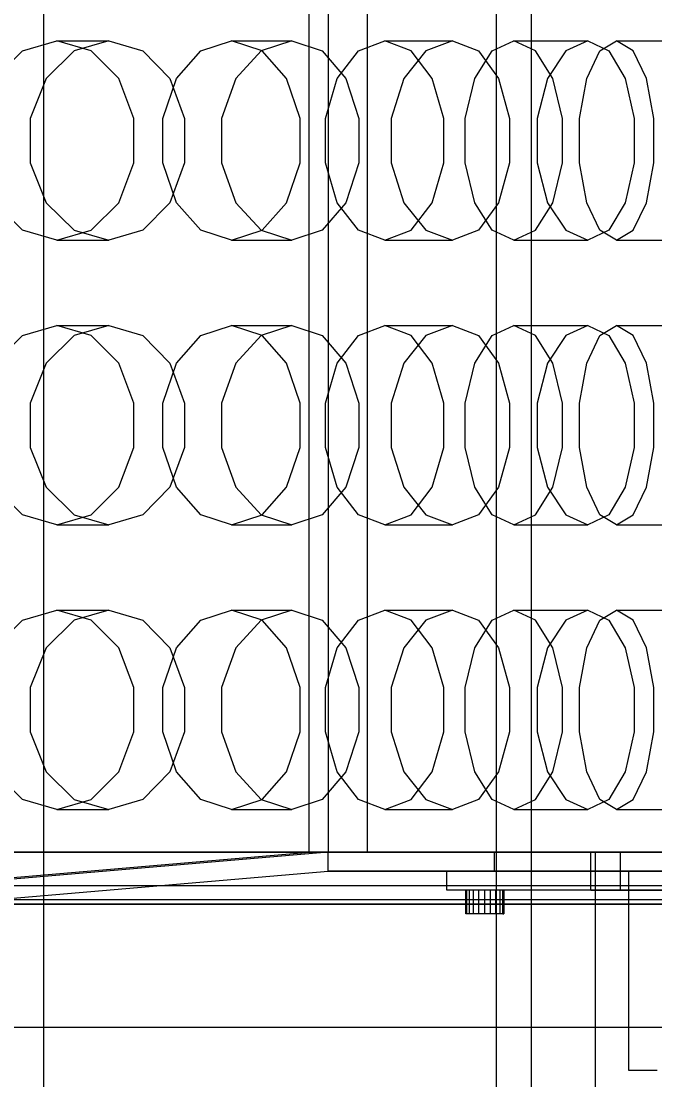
# Model space of a CAD drawing. Header units: millimetres. Extents: x -191664 to 191490, y -197311 to 10263.
# Drawn here: x 25548.5 to 25682, y -18208 to -17984.8 of the extents above; entities that cross this region are included whole.
import ezdxf

# ---------------------------------------------------------------- set-up
doc = ezdxf.new("R2010")
doc.units = ezdxf.units.MM
for name, color, linetype, lineweight in [('COTAS_INSTALACION_P', 30, 'Continuous', 0), ('COTAS_O', 1, 'Continuous', 0), ('superior_briquetadora', 7, 'Continuous', 0), ('superior_C02', 7, 'Continuous', 0), ('superior_C02-briq', 7, 'Continuous', 0)]:
    doc.layers.add(name, color=color, linetype=linetype, lineweight=lineweight)
doc.dimstyles.new('PLANTA_100', dxfattribs={"dimtxt": 250, "dimasz": 150, "dimexe": 150, "dimexo": 80, "dimgap": 100, "dimtad": 1, "dimtih": 1, "dimtoh": 1, "dimdec": 1, "dimdsep": 46, "dimcen": 0.09, "dimclrd": 1, "dimclre": 1, "dimclrt": 1, "dimadec": 0, "dimazin": 0, "dimtfac": 1, "dimtdec": 4, "dimtofl": 0, "dimtmove": 0, "dimatfit": 3, "dimfxl": 1, "dimtolj": 1, "dimtzin": 0, "dimarcsym": 0})

# ---------------------------------------------------------------- blocks, each defined once
blk = doc.blocks.new('*D5')
at = {"layer": 'COTAS_INSTALACION_P', "color": 1, "lineweight": -2, "transparency": 16777216}
for p, q in [((-1000, -18080), (-1000, -25850)), ((60117.12, -18080), (60117.12, -25850)), ((-850, -25700), (59967.12, -25700))]:
    blk.add_line(p, q, dxfattribs=at)
at = {"layer": 'COTAS_INSTALACION_P', "color": 1, "transparency": 16777216}
for points in [[(-850, -25675), (-850, -25725), (-1000, -25700)], [(59967.12, -25675), (59967.12, -25725), (60117.12, -25700)]]:
    blk.add_solid(points, dxfattribs=at)
at = {"layer": 'Defpoints', "color": 0, "transparency": 16777216}
for p in [(-1000, -18000), (60117.12, -18000), (60117.12, -25700)]:
    blk.add_point(p, dxfattribs=at)
blk = doc.blocks.new('*D36')
at = {"layer": 'COTAS_O', "color": 1, "lineweight": -2, "transparency": 16777216}
for p, q in [((24708.19, -17510), (25578.19, -17510)), ((25428.19, -19330), (25428.19, -17660)), ((24708.19, -19480), (25578.19, -19480))]:
    blk.add_line(p, q, dxfattribs=at)
at = {"layer": 'COTAS_O', "color": 1, "transparency": 16777216}
for points in [[(25403.19, -17660), (25453.19, -17660), (25428.19, -17510)], [(25403.19, -19330), (25453.19, -19330), (25428.19, -19480)]]:
    blk.add_solid(points, dxfattribs=at)
at = {"layer": 'Defpoints', "color": 0, "transparency": 16777216}
for p in [(24628.19, -17510), (25428.19, -17510), (24628.19, -19480)]:
    blk.add_point(p, dxfattribs=at)

msp = doc.modelspace()

# ---------------------------------------------------------------- linework, layer by layer
at = {"layer": 'superior_briquetadora', "color": 8, "true_color": 0x6f7d84}
for p, q in [((25609.19, -18160), (25609.19, -17800)), ((25613.19, -17800), (25613.19, -18160)), ((25527.19, -18167), (25609.19, -18160)), ((25613.19, -18160), (25531.19, -18167)), ((25609.19, -18160), (25613.19, -18160)), ((25609.19, -18160), (25692.19, -18160)), ((25843.19, -18160), (25613.19, -18160)), ((25613.19, -18164), (25613.19, -18160)), ((25613.19, -18160), (25648.19, -18160)), ((25696.19, -18160), (25613.19, -18160)), ((25648.19, -18160), (25648.19, -18164)), ((25648.19, -18160), (25808.19, -18160)), ((25531.19, -18171), (25613.19, -18164)), ((25613.19, -18164), (25843.19, -18164)), ((25648.19, -18164), (25613.19, -18164)), ((25613.19, -18164), (25696.19, -18164)), ((25808.19, -18164), (25648.19, -18164)), ((25531.19, -18167), (25925.19, -18167)), ((25501.19, -18171), (25955.19, -18171)), ((25925.19, -18171), (25531.19, -18171)), ((25955.19, -18197), (25501.19, -18197))]:
    msp.add_line(p, q, dxfattribs=at)
at = {"layer": 'superior_briquetadora', "color": 9, "true_color": 0xb9c3c2}
for p, q in [((25621.44, -18160), (25621.44, -17800)), ((25548.79, -17991.08), (25556.02, -17989)), ((25556.02, -17989), (25566.97, -17989)), ((25563.24, -17991.08), (25556.02, -17989)), ((25566.97, -17989), (25559.68, -17991.08)), ((25566.97, -17989), (25574.14, -17991.08)), ((25586.38, -17991.08), (25592.82, -17989)), ((25592.82, -17989), (25605.55, -17989)), ((25599.26, -17991.08), (25592.82, -17989)), ((25605.55, -17989), (25599.03, -17991.08)), ((25605.55, -17989), (25611.92, -17991.08)), ((25619.55, -17991.08), (25625.1, -17989)), ((25625.1, -17989), (25639.38, -17989)), ((25630.65, -17991.08), (25625.1, -17989)), ((25639.38, -17989), (25633.75, -17991.08)), ((25639.38, -17989), (25644.84, -17991.08)), ((25647.74, -17991.08), (25652.3, -17989)), ((25652.3, -17989), (25667.89, -17989)), ((25656.85, -17991.08), (25652.3, -17989)), ((25667.89, -17989), (25663.24, -17991.08)), ((25667.89, -17989), (25672.35, -17991.08)), ((25670.46, -17991.08), (25673.95, -17989)), ((25673.95, -17989), (25690.58, -17989)), ((25677.44, -17991.08), (25673.95, -17989)), ((25542.99, -17996.91), (25548.79, -17991.08)), ((25559.68, -17991.08), (25553.74, -17996.91)), ((25569.04, -17996.91), (25563.24, -17991.08)), ((25574.14, -17991.08), (25579.79, -17996.91)), ((25581.21, -17996.91), (25586.38, -17991.08)), ((25599.03, -17991.08), (25593.7, -17996.91)), ((25604.43, -17996.91), (25599.26, -17991.08)), ((25611.92, -17991.08), (25616.92, -17996.91)), ((25615.1, -17996.91), (25619.55, -17991.08)), ((25633.75, -17991.08), (25629.11, -17996.91)), ((25635.09, -17996.91), (25630.65, -17991.08)), ((25644.09, -17996.91), (25647.74, -17991.08)), ((25644.84, -17991.08), (25649.1, -17996.91)), ((25660.51, -17996.91), (25656.85, -17991.08)), ((25663.24, -17991.08), (25659.38, -17996.91)), ((25667.67, -17996.91), (25670.46, -17991.08)), ((25672.35, -17991.08), (25675.8, -17996.91)), ((25680.23, -17996.91), (25677.44, -17991.08)), ((25553.74, -17996.91), (25550.41, -18005.33)), ((25572.26, -18005.33), (25569.04, -17996.91)), ((25578.34, -18005.33), (25581.21, -17996.91)), ((25579.79, -17996.91), (25582.89, -18005.33)), ((25593.7, -17996.91), (25590.69, -18005.33)), ((25607.3, -18005.33), (25604.43, -17996.91)), ((25612.64, -18005.33), (25615.1, -17996.91)), ((25616.92, -17996.91), (25619.65, -18005.33)), ((25629.11, -17996.91), (25626.49, -18005.33)), ((25637.56, -18005.33), (25635.09, -17996.91)), ((25642.06, -18005.33), (25644.09, -17996.91)), ((25649.1, -17996.91), (25651.42, -18005.33)), ((25659.38, -17996.91), (25657.19, -18005.33)), ((25662.53, -18005.33), (25660.51, -17996.91)), ((25666.11, -18005.33), (25667.67, -17996.91)), ((25675.8, -17996.91), (25677.66, -18005.33)), ((25681.78, -18005.33), (25680.23, -17996.91)), ((25550.41, -18005.33), (25550.41, -18014.67)), ((25572.26, -18014.67), (25572.26, -18005.33)), ((25578.34, -18014.67), (25578.34, -18005.33)), ((25582.89, -18005.33), (25582.89, -18014.67)), ((25590.69, -18005.33), (25590.69, -18014.67)), ((25607.3, -18014.67), (25607.3, -18005.33)), ((25612.64, -18014.67), (25612.64, -18005.33)), ((25619.65, -18005.33), (25619.65, -18014.67)), ((25626.49, -18005.33), (25626.49, -18014.67)), ((25637.56, -18014.67), (25637.56, -18005.33)), ((25642.06, -18014.67), (25642.06, -18005.33)), ((25651.42, -18005.33), (25651.42, -18014.67)), ((25657.19, -18005.33), (25657.19, -18014.67)), ((25662.53, -18014.67), (25662.53, -18005.33)), ((25666.11, -18014.67), (25666.11, -18005.33)), ((25677.66, -18005.33), (25677.66, -18014.67)), ((25681.78, -18014.67), (25681.78, -18005.33)), ((25550.41, -18014.67), (25553.74, -18023.09)), ((25569.04, -18023.09), (25572.26, -18014.67)), ((25581.21, -18023.09), (25578.34, -18014.67)), ((25582.89, -18014.67), (25579.79, -18023.09)), ((25590.69, -18014.67), (25593.7, -18023.09)), ((25604.43, -18023.09), (25607.3, -18014.67)), ((25615.1, -18023.09), (25612.64, -18014.67)), ((25619.65, -18014.67), (25616.92, -18023.09)), ((25626.49, -18014.67), (25629.11, -18023.09)), ((25635.09, -18023.09), (25637.56, -18014.67)), ((25644.09, -18023.09), (25642.06, -18014.67)), ((25651.42, -18014.67), (25649.1, -18023.09)), ((25657.19, -18014.67), (25659.38, -18023.09)), ((25660.51, -18023.09), (25662.53, -18014.67)), ((25667.67, -18023.09), (25666.11, -18014.67)), ((25677.66, -18014.67), (25675.8, -18023.09)), ((25680.23, -18023.09), (25681.78, -18014.67)), ((25548.79, -18028.92), (25542.99, -18023.09)), ((25553.74, -18023.09), (25559.68, -18028.92)), ((25563.24, -18028.92), (25569.04, -18023.09)), ((25579.79, -18023.09), (25574.14, -18028.92)), ((25586.38, -18028.92), (25581.21, -18023.09)), ((25593.7, -18023.09), (25599.03, -18028.92)), ((25599.26, -18028.92), (25604.43, -18023.09)), ((25616.92, -18023.09), (25611.92, -18028.92)), ((25619.55, -18028.92), (25615.1, -18023.09)), ((25629.11, -18023.09), (25633.75, -18028.92)), ((25630.65, -18028.92), (25635.09, -18023.09)), ((25647.74, -18028.92), (25644.09, -18023.09)), ((25649.1, -18023.09), (25644.84, -18028.92)), ((25656.85, -18028.92), (25660.51, -18023.09)), ((25659.38, -18023.09), (25663.24, -18028.92)), ((25670.46, -18028.92), (25667.67, -18023.09)), ((25675.8, -18023.09), (25672.35, -18028.92)), ((25677.44, -18028.92), (25680.23, -18023.09)), ((25556.02, -18031), (25548.79, -18028.92)), ((25556.02, -18031), (25563.24, -18028.92)), ((25559.68, -18028.92), (25566.97, -18031)), ((25574.14, -18028.92), (25566.97, -18031)), ((25592.82, -18031), (25586.38, -18028.92)), ((25592.82, -18031), (25599.26, -18028.92)), ((25599.03, -18028.92), (25605.55, -18031)), ((25611.92, -18028.92), (25605.55, -18031)), ((25625.1, -18031), (25619.55, -18028.92)), ((25625.1, -18031), (25630.65, -18028.92)), ((25633.75, -18028.92), (25639.38, -18031)), ((25644.84, -18028.92), (25639.38, -18031)), ((25652.3, -18031), (25647.74, -18028.92)), ((25652.3, -18031), (25656.85, -18028.92)), ((25663.24, -18028.92), (25667.89, -18031)), ((25672.35, -18028.92), (25667.89, -18031)), ((25673.95, -18031), (25670.46, -18028.92)), ((25673.95, -18031), (25677.44, -18028.92)), ((25556.02, -18031), (25566.97, -18031)), ((25592.82, -18031), (25605.55, -18031)), ((25625.1, -18031), (25639.38, -18031)), ((25652.3, -18031), (25667.89, -18031)), ((25673.95, -18031), (25690.58, -18031)), ((25548.79, -18051.08), (25556.02, -18049)), ((25556.02, -18049), (25566.97, -18049)), ((25563.24, -18051.08), (25556.02, -18049)), ((25566.97, -18049), (25559.68, -18051.08)), ((25566.97, -18049), (25574.14, -18051.08)), ((25586.38, -18051.08), (25592.82, -18049)), ((25592.82, -18049), (25605.55, -18049)), ((25599.26, -18051.08), (25592.82, -18049)), ((25605.55, -18049), (25599.03, -18051.08)), ((25605.55, -18049), (25611.92, -18051.08)), ((25619.55, -18051.08), (25625.1, -18049)), ((25625.1, -18049), (25639.38, -18049)), ((25630.65, -18051.08), (25625.1, -18049)), ((25639.38, -18049), (25633.75, -18051.08)), ((25639.38, -18049), (25644.84, -18051.08)), ((25647.74, -18051.08), (25652.3, -18049)), ((25652.3, -18049), (25667.89, -18049)), ((25656.85, -18051.08), (25652.3, -18049)), ((25667.89, -18049), (25663.24, -18051.08)), ((25667.89, -18049), (25672.35, -18051.08)), ((25670.46, -18051.08), (25673.95, -18049)), ((25673.95, -18049), (25690.58, -18049)), ((25677.44, -18051.08), (25673.95, -18049)), ((25542.99, -18056.91), (25548.79, -18051.08)), ((25559.68, -18051.08), (25553.74, -18056.91)), ((25569.04, -18056.91), (25563.24, -18051.08)), ((25574.14, -18051.08), (25579.79, -18056.91)), ((25581.21, -18056.91), (25586.38, -18051.08)), ((25599.03, -18051.08), (25593.7, -18056.91)), ((25604.43, -18056.91), (25599.26, -18051.08)), ((25611.92, -18051.08), (25616.92, -18056.91)), ((25615.1, -18056.91), (25619.55, -18051.08)), ((25633.75, -18051.08), (25629.11, -18056.91)), ((25635.09, -18056.91), (25630.65, -18051.08)), ((25644.09, -18056.91), (25647.74, -18051.08)), ((25644.84, -18051.08), (25649.1, -18056.91)), ((25660.51, -18056.91), (25656.85, -18051.08)), ((25663.24, -18051.08), (25659.38, -18056.91)), ((25667.67, -18056.91), (25670.46, -18051.08)), ((25672.35, -18051.08), (25675.8, -18056.91)), ((25680.23, -18056.91), (25677.44, -18051.08)), ((25553.74, -18056.91), (25550.41, -18065.33)), ((25572.26, -18065.33), (25569.04, -18056.91)), ((25578.34, -18065.33), (25581.21, -18056.91)), ((25579.79, -18056.91), (25582.89, -18065.33)), ((25593.7, -18056.91), (25590.69, -18065.33)), ((25607.3, -18065.33), (25604.43, -18056.91)), ((25612.64, -18065.33), (25615.1, -18056.91)), ((25616.92, -18056.91), (25619.65, -18065.33)), ((25629.11, -18056.91), (25626.49, -18065.33)), ((25637.56, -18065.33), (25635.09, -18056.91)), ((25642.06, -18065.33), (25644.09, -18056.91)), ((25649.1, -18056.91), (25651.42, -18065.33)), ((25659.38, -18056.91), (25657.19, -18065.33)), ((25662.53, -18065.33), (25660.51, -18056.91)), ((25666.11, -18065.33), (25667.67, -18056.91)), ((25675.8, -18056.91), (25677.66, -18065.33)), ((25681.78, -18065.33), (25680.23, -18056.91)), ((25550.41, -18065.33), (25550.41, -18074.67)), ((25572.26, -18074.67), (25572.26, -18065.33)), ((25578.34, -18074.67), (25578.34, -18065.33)), ((25582.89, -18065.33), (25582.89, -18074.67)), ((25590.69, -18065.33), (25590.69, -18074.67)), ((25607.3, -18074.67), (25607.3, -18065.33)), ((25612.64, -18074.67), (25612.64, -18065.33)), ((25619.65, -18065.33), (25619.65, -18074.67)), ((25626.49, -18065.33), (25626.49, -18074.67)), ((25637.56, -18074.67), (25637.56, -18065.33)), ((25642.06, -18074.67), (25642.06, -18065.33)), ((25651.42, -18065.33), (25651.42, -18074.67)), ((25657.19, -18065.33), (25657.19, -18074.67)), ((25662.53, -18074.67), (25662.53, -18065.33)), ((25666.11, -18074.67), (25666.11, -18065.33)), ((25677.66, -18065.33), (25677.66, -18074.67)), ((25681.78, -18074.67), (25681.78, -18065.33)), ((25550.41, -18074.67), (25553.74, -18083.09)), ((25569.04, -18083.09), (25572.26, -18074.67)), ((25581.21, -18083.09), (25578.34, -18074.67)), ((25582.89, -18074.67), (25579.79, -18083.09)), ((25590.69, -18074.67), (25593.7, -18083.09)), ((25604.43, -18083.09), (25607.3, -18074.67)), ((25615.1, -18083.09), (25612.64, -18074.67)), ((25619.65, -18074.67), (25616.92, -18083.09)), ((25626.49, -18074.67), (25629.11, -18083.09)), ((25635.09, -18083.09), (25637.56, -18074.67)), ((25644.09, -18083.09), (25642.06, -18074.67)), ((25651.42, -18074.67), (25649.1, -18083.09)), ((25657.19, -18074.67), (25659.38, -18083.09)), ((25660.51, -18083.09), (25662.53, -18074.67)), ((25667.67, -18083.09), (25666.11, -18074.67)), ((25677.66, -18074.67), (25675.8, -18083.09)), ((25680.23, -18083.09), (25681.78, -18074.67)), ((25548.79, -18088.92), (25542.99, -18083.09)), ((25553.74, -18083.09), (25559.68, -18088.92)), ((25563.24, -18088.92), (25569.04, -18083.09)), ((25579.79, -18083.09), (25574.14, -18088.92)), ((25586.38, -18088.92), (25581.21, -18083.09)), ((25593.7, -18083.09), (25599.03, -18088.92)), ((25599.26, -18088.92), (25604.43, -18083.09)), ((25616.92, -18083.09), (25611.92, -18088.92)), ((25619.55, -18088.92), (25615.1, -18083.09)), ((25629.11, -18083.09), (25633.75, -18088.92)), ((25630.65, -18088.92), (25635.09, -18083.09)), ((25647.74, -18088.92), (25644.09, -18083.09)), ((25649.1, -18083.09), (25644.84, -18088.92)), ((25656.85, -18088.92), (25660.51, -18083.09)), ((25659.38, -18083.09), (25663.24, -18088.92)), ((25670.46, -18088.92), (25667.67, -18083.09)), ((25675.8, -18083.09), (25672.35, -18088.92)), ((25677.44, -18088.92), (25680.23, -18083.09)), ((25556.02, -18091), (25548.79, -18088.92)), ((25556.02, -18091), (25563.24, -18088.92)), ((25559.68, -18088.92), (25566.97, -18091)), ((25574.14, -18088.92), (25566.97, -18091)), ((25592.82, -18091), (25586.38, -18088.92)), ((25592.82, -18091), (25599.26, -18088.92)), ((25599.03, -18088.92), (25605.55, -18091)), ((25611.92, -18088.92), (25605.55, -18091)), ((25625.1, -18091), (25619.55, -18088.92)), ((25625.1, -18091), (25630.65, -18088.92)), ((25633.75, -18088.92), (25639.38, -18091)), ((25644.84, -18088.92), (25639.38, -18091)), ((25652.3, -18091), (25647.74, -18088.92)), ((25652.3, -18091), (25656.85, -18088.92)), ((25663.24, -18088.92), (25667.89, -18091)), ((25672.35, -18088.92), (25667.89, -18091)), ((25673.95, -18091), (25670.46, -18088.92)), ((25673.95, -18091), (25677.44, -18088.92)), ((25556.02, -18091), (25566.97, -18091)), ((25592.82, -18091), (25605.55, -18091)), ((25625.1, -18091), (25639.38, -18091)), ((25652.3, -18091), (25667.89, -18091)), ((25673.95, -18091), (25690.58, -18091)), ((25548.79, -18111.08), (25556.02, -18109)), ((25556.02, -18109), (25566.97, -18109)), ((25563.24, -18111.08), (25556.02, -18109)), ((25566.97, -18109), (25559.68, -18111.08)), ((25566.97, -18109), (25574.14, -18111.08)), ((25586.38, -18111.08), (25592.82, -18109)), ((25592.82, -18109), (25605.55, -18109)), ((25599.26, -18111.08), (25592.82, -18109)), ((25605.55, -18109), (25599.03, -18111.08)), ((25605.55, -18109), (25611.92, -18111.08)), ((25619.55, -18111.08), (25625.1, -18109)), ((25625.1, -18109), (25639.38, -18109)), ((25630.65, -18111.08), (25625.1, -18109)), ((25639.38, -18109), (25633.75, -18111.08)), ((25639.38, -18109), (25644.84, -18111.08)), ((25647.74, -18111.08), (25652.3, -18109)), ((25652.3, -18109), (25667.89, -18109)), ((25656.85, -18111.08), (25652.3, -18109)), ((25667.89, -18109), (25663.24, -18111.08)), ((25667.89, -18109), (25672.35, -18111.08)), ((25670.46, -18111.08), (25673.95, -18109)), ((25673.95, -18109), (25690.58, -18109)), ((25677.44, -18111.08), (25673.95, -18109)), ((25542.99, -18116.91), (25548.79, -18111.08)), ((25559.68, -18111.08), (25553.74, -18116.91)), ((25569.04, -18116.91), (25563.24, -18111.08)), ((25574.14, -18111.08), (25579.79, -18116.91)), ((25581.21, -18116.91), (25586.38, -18111.08)), ((25599.03, -18111.08), (25593.7, -18116.91)), ((25604.43, -18116.91), (25599.26, -18111.08)), ((25611.92, -18111.08), (25616.92, -18116.91)), ((25615.1, -18116.91), (25619.55, -18111.08)), ((25633.75, -18111.08), (25629.11, -18116.91)), ((25635.09, -18116.91), (25630.65, -18111.08)), ((25644.09, -18116.91), (25647.74, -18111.08)), ((25644.84, -18111.08), (25649.1, -18116.91)), ((25660.51, -18116.91), (25656.85, -18111.08)), ((25663.24, -18111.08), (25659.38, -18116.91)), ((25667.67, -18116.91), (25670.46, -18111.08)), ((25672.35, -18111.08), (25675.8, -18116.91)), ((25680.23, -18116.91), (25677.44, -18111.08)), ((25553.74, -18116.91), (25550.41, -18125.33)), ((25572.26, -18125.33), (25569.04, -18116.91)), ((25578.34, -18125.33), (25581.21, -18116.91)), ((25579.79, -18116.91), (25582.89, -18125.33)), ((25593.7, -18116.91), (25590.69, -18125.33)), ((25607.3, -18125.33), (25604.43, -18116.91)), ((25612.64, -18125.33), (25615.1, -18116.91)), ((25616.92, -18116.91), (25619.65, -18125.33)), ((25629.11, -18116.91), (25626.49, -18125.33)), ((25637.56, -18125.33), (25635.09, -18116.91)), ((25642.06, -18125.33), (25644.09, -18116.91)), ((25649.1, -18116.91), (25651.42, -18125.33)), ((25659.38, -18116.91), (25657.19, -18125.33)), ((25662.53, -18125.33), (25660.51, -18116.91)), ((25666.11, -18125.33), (25667.67, -18116.91)), ((25675.8, -18116.91), (25677.66, -18125.33)), ((25681.78, -18125.33), (25680.23, -18116.91)), ((25550.41, -18125.33), (25550.41, -18134.67)), ((25572.26, -18134.67), (25572.26, -18125.33)), ((25578.34, -18134.67), (25578.34, -18125.33)), ((25582.89, -18125.33), (25582.89, -18134.67)), ((25590.69, -18125.33), (25590.69, -18134.67)), ((25607.3, -18134.67), (25607.3, -18125.33)), ((25612.64, -18134.67), (25612.64, -18125.33)), ((25619.65, -18125.33), (25619.65, -18134.67)), ((25626.49, -18125.33), (25626.49, -18134.67)), ((25637.56, -18134.67), (25637.56, -18125.33)), ((25642.06, -18134.67), (25642.06, -18125.33)), ((25651.42, -18125.33), (25651.42, -18134.67)), ((25657.19, -18125.33), (25657.19, -18134.67)), ((25662.53, -18134.67), (25662.53, -18125.33)), ((25666.11, -18134.67), (25666.11, -18125.33)), ((25677.66, -18125.33), (25677.66, -18134.67)), ((25681.78, -18134.67), (25681.78, -18125.33)), ((25550.41, -18134.67), (25553.74, -18143.09)), ((25569.04, -18143.09), (25572.26, -18134.67)), ((25581.21, -18143.09), (25578.34, -18134.67)), ((25582.89, -18134.67), (25579.79, -18143.09)), ((25590.69, -18134.67), (25593.7, -18143.09)), ((25604.43, -18143.09), (25607.3, -18134.67)), ((25615.1, -18143.09), (25612.64, -18134.67)), ((25619.65, -18134.67), (25616.92, -18143.09)), ((25626.49, -18134.67), (25629.11, -18143.09)), ((25635.09, -18143.09), (25637.56, -18134.67)), ((25644.09, -18143.09), (25642.06, -18134.67)), ((25651.42, -18134.67), (25649.1, -18143.09)), ((25657.19, -18134.67), (25659.38, -18143.09)), ((25660.51, -18143.09), (25662.53, -18134.67)), ((25667.67, -18143.09), (25666.11, -18134.67)), ((25677.66, -18134.67), (25675.8, -18143.09)), ((25680.23, -18143.09), (25681.78, -18134.67)), ((25548.79, -18148.92), (25542.99, -18143.09)), ((25553.74, -18143.09), (25559.68, -18148.92)), ((25563.24, -18148.92), (25569.04, -18143.09)), ((25579.79, -18143.09), (25574.14, -18148.92)), ((25586.38, -18148.92), (25581.21, -18143.09)), ((25593.7, -18143.09), (25599.03, -18148.92)), ((25599.26, -18148.92), (25604.43, -18143.09)), ((25616.92, -18143.09), (25611.92, -18148.92)), ((25619.55, -18148.92), (25615.1, -18143.09)), ((25629.11, -18143.09), (25633.75, -18148.92)), ((25630.65, -18148.92), (25635.09, -18143.09)), ((25647.74, -18148.92), (25644.09, -18143.09)), ((25649.1, -18143.09), (25644.84, -18148.92)), ((25656.85, -18148.92), (25660.51, -18143.09)), ((25659.38, -18143.09), (25663.24, -18148.92)), ((25670.46, -18148.92), (25667.67, -18143.09)), ((25675.8, -18143.09), (25672.35, -18148.92)), ((25677.44, -18148.92), (25680.23, -18143.09)), ((25556.02, -18151), (25548.79, -18148.92)), ((25556.02, -18151), (25563.24, -18148.92)), ((25559.68, -18148.92), (25566.97, -18151)), ((25574.14, -18148.92), (25566.97, -18151)), ((25592.82, -18151), (25586.38, -18148.92)), ((25592.82, -18151), (25599.26, -18148.92)), ((25599.03, -18148.92), (25605.55, -18151)), ((25611.92, -18148.92), (25605.55, -18151)), ((25625.1, -18151), (25619.55, -18148.92)), ((25625.1, -18151), (25630.65, -18148.92)), ((25633.75, -18148.92), (25639.38, -18151)), ((25644.84, -18148.92), (25639.38, -18151)), ((25652.3, -18151), (25647.74, -18148.92)), ((25652.3, -18151), (25656.85, -18148.92)), ((25663.24, -18148.92), (25667.89, -18151)), ((25672.35, -18148.92), (25667.89, -18151)), ((25673.95, -18151), (25670.46, -18148.92)), ((25673.95, -18151), (25677.44, -18148.92)), ((25556.02, -18151), (25566.97, -18151)), ((25592.82, -18151), (25605.55, -18151)), ((25625.1, -18151), (25639.38, -18151)), ((25652.3, -18151), (25667.89, -18151)), ((25673.95, -18151), (25690.58, -18151)), ((25535.67, -18160), (25552.27, -18160)), ((25555.99, -18160), (25537.42, -18160)), ((25551.7, -18160), (25537.78, -18160)), ((25538.6, -18160), (25552.44, -18160)), ((25538.96, -18160), (25557.46, -18160)), ((25559.22, -18160), (25544.62, -18160)), ((25562.95, -18160), (25551.7, -18160)), ((25552.27, -18160), (25568.29, -18160)), ((25552.44, -18160), (25563.46, -18160)), ((25572.83, -18160), (25555.99, -18160)), ((25557.46, -18160), (25574.07, -18160)), ((25576.44, -18160), (25559.22, -18160)), ((25569.29, -18160), (25562.95, -18160)), ((25563.46, -18160), (25569.47, -18160)), ((25568.29, -18160), (25583.69, -18160)), ((25569.47, -18160), (25569.29, -18160)), ((25586.27, -18160), (25572.83, -18160)), ((25574.07, -18160), (25587.18, -18160)), ((25593.66, -18160), (25576.44, -18160)), ((25583.69, -18160), (25598.43, -18160)), ((25595.01, -18160), (25586.27, -18160)), ((25587.18, -18160), (25595.48, -18160)), ((25608.26, -18160), (25593.66, -18160)), ((25598.18, -18160), (25595.01, -18160)), ((25595.48, -18160), (25598.18, -18160)), ((25598.43, -18160), (25612.49, -18160)), ((25618.01, -18160), (25608.26, -18160)), ((25612.49, -18160), (25625.81, -18160)), ((25621.44, -18160), (25618.01, -18160)), ((25625.81, -18160), (25638.37, -18160)), ((25638.37, -18160), (25650.13, -18160)), ((25650.13, -18160), (25661.07, -18160)), ((25661.07, -18160), (25671.15, -18160)), ((25671.15, -18160), (25680.35, -18160)), ((25680.35, -18160), (25688.65, -18160))]:
    msp.add_line(p, q, dxfattribs=at)
at = {"layer": 'superior_briquetadora', "color": 8, "true_color": 0x64747c}
for p, q in [((25690.55, -18160), (25668.56, -18160)), ((25668.56, -18160), (25674.69, -18160)), ((25668.56, -18168), (25668.56, -18160)), ((25674.69, -18160), (25696.68, -18160)), ((25674.69, -18160), (25674.69, -18168)), ((25668.56, -18168), (25690.55, -18168)), ((25674.69, -18168), (25668.56, -18168)), ((25696.68, -18168), (25674.69, -18168))]:
    msp.add_line(p, q, dxfattribs=at)
at = {"layer": 'superior_briquetadora', "color": 8, "true_color": 0x6d7b83}
for p, q in [((25669.54, -18210), (25669.54, -18160)), ((25669.54, -18160), (25713.54, -18160)), ((25669.54, -18164), (25669.54, -18160)), ((25713.54, -18164), (25669.54, -18164)), ((25676.54, -18206), (25676.54, -18164)), ((25676.54, -18164), (25682.54, -18164)), ((25682.54, -18206), (25676.54, -18206))]:
    msp.add_line(p, q, dxfattribs=at)
at = {"layer": 'superior_briquetadora', "color": 8, "true_color": 0x728089}
for p, q in [((25674.69, -18160), (25711.33, -18160)), ((25691.54, -18160), (25674.69, -18160)), ((25674.69, -18160), (25674.69, -18164)), ((25711.33, -18164), (25674.69, -18164)), ((25674.69, -18164), (25691.54, -18164))]:
    msp.add_line(p, q, dxfattribs=at)
at = {"layer": 'superior_briquetadora', "color": 143, "true_color": 0x82b6c5}
for p, q in [((25638.19, -18168), (25638.19, -18164)), ((25638.19, -18164), (25818.19, -18164)), ((25818.19, -18168), (25638.19, -18168))]:
    msp.add_line(p, q, dxfattribs=at)
at = {"layer": 'superior_briquetadora', "color": 253, "true_color": 0xa8b8bb}
for p, q in [((25528.19, -18167), (25928.19, -18167)), ((25528.19, -18170), (25928.19, -18170))]:
    msp.add_line(p, q, dxfattribs=at)
at = {"layer": 'superior_briquetadora', "color": 9, "true_color": 0xb8c2c6}
for p, q in [((25642.38, -18168), (25642.19, -18168)), ((25642.19, -18173), (25642.19, -18168)), ((25642.95, -18168), (25642.38, -18168)), ((25642.38, -18173), (25642.38, -18168)), ((25643.84, -18168), (25642.95, -18168)), ((25642.95, -18173), (25642.95, -18168)), ((25644.95, -18168), (25643.84, -18168)), ((25643.84, -18173), (25643.84, -18168)), ((25646.19, -18168), (25644.95, -18168)), ((25644.95, -18173), (25644.95, -18168)), ((25647.42, -18168), (25646.19, -18168)), ((25646.19, -18173), (25646.19, -18168)), ((25648.54, -18168), (25647.42, -18168)), ((25647.42, -18173), (25647.42, -18168)), ((25649.42, -18168), (25648.54, -18168)), ((25648.54, -18173), (25648.54, -18168)), ((25649.99, -18168), (25649.42, -18168)), ((25649.42, -18173), (25649.42, -18168)), ((25650.19, -18168), (25649.99, -18168)), ((25649.99, -18173), (25649.99, -18168)), ((25650.19, -18168), (25650.19, -18173)), ((25642.38, -18173), (25642.19, -18173)), ((25642.95, -18173), (25642.38, -18173)), ((25643.84, -18173), (25642.95, -18173)), ((25644.95, -18173), (25643.84, -18173)), ((25646.19, -18173), (25644.95, -18173)), ((25647.42, -18173), (25646.19, -18173)), ((25648.54, -18173), (25647.42, -18173)), ((25649.42, -18173), (25648.54, -18173)), ((25649.99, -18173), (25649.42, -18173)), ((25649.99, -18173), (25650.19, -18173))]:
    msp.add_line(p, q, dxfattribs=at)
at = {"layer": 'superior_C02', "color": 9, "true_color": 0xb5c3c9}
for p, q in [((25648.66, -18300), (25648.66, -17700)), ((25655.96, -17700), (25655.96, -18300))]:
    msp.add_line(p, q, dxfattribs=at)
at = {"layer": 'superior_C02-briq', "color": 253, "true_color": 0x98adb8}
msp.add_line((25553.19, -17700), (25553.19, -18300), dxfattribs=at)

# ---------------------------------------------------------------- dimensions: what is measured, and where the dimension line sits
at = {"layer": 'COTAS_INSTALACION_P'}
dim = msp.add_aligned_dim(p1=(-1000, -18000), p2=(60117.12, -18000), distance=-7700, text='<> P', dimstyle='PLANTA_100', dxfattribs=at)
dim.commit()
dim.dimension.update_dxf_attribs({"geometry": '*D5', "text_midpoint": (29558.56, -25700)})
at = {"layer": 'COTAS_O'}
dim = msp.add_aligned_dim(p1=(24628.19, -19480), p2=(24628.19, -17510), distance=-800, text='<> O', dimstyle='PLANTA_100', dxfattribs=at)
dim.commit()
dim.dimension.update_dxf_attribs({"geometry": '*D36', "text_midpoint": (25428.19, -18495)})

doc.saveas('drawing.dxf')
